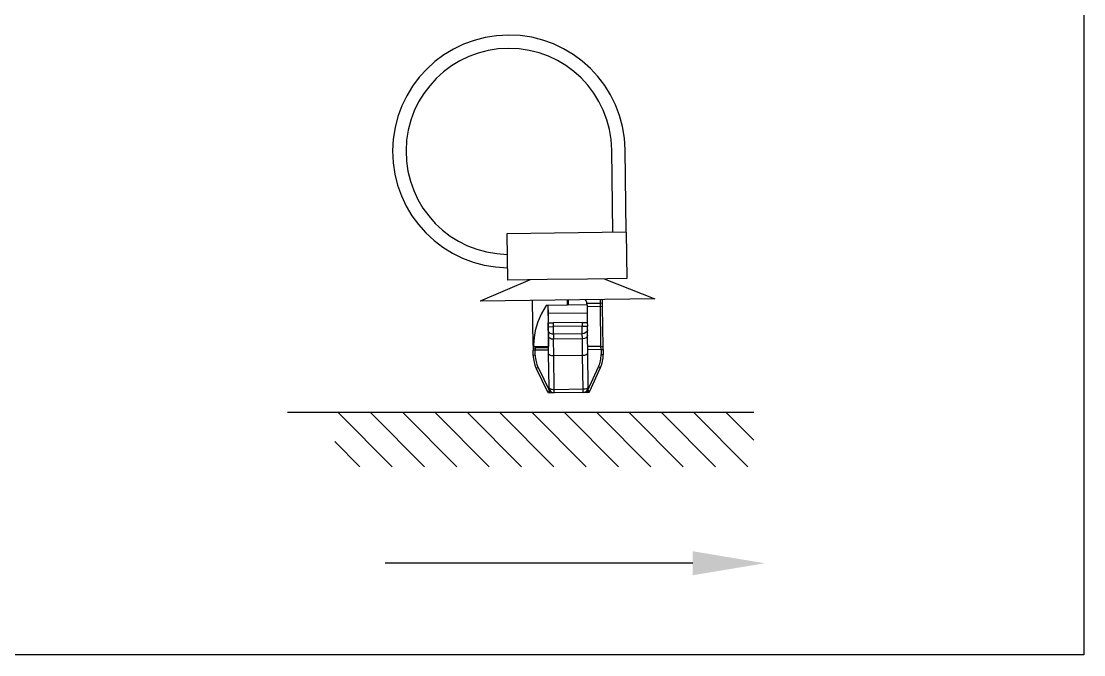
# Model space of a CAD drawing. Header units: inches. Extents: x 47316 to 59086, y 3141 to 11743.
# Drawn here: x 51561.2 to 51612.8, y 5776.5 to 5807.3 of the extents above; entities that cross this region are included whole.
import ezdxf

# ---------------------------------------------------------------- set-up
doc = ezdxf.new("R2010")
doc.units = ezdxf.units.IN
doc.header["$MEASUREMENT"] = 0

msp = doc.modelspace()

# ---------------------------------------------------------------- linework, layer by layer
at = {"color": 1}
for p, q in [((51612.846, 5841.113), (51612.846, 5776.496)), ((51612.846, 5776.496), (51441.128, 5776.496))]:
    msp.add_line(p, q, dxfattribs=at)
at = {"color": 0, "linetype": 'ByBlock', "lineweight": -3, "ltscale": 0.2}
for p, q in [((51589.967, 5797.001), (51589.915, 5801.001)), ((51590.617, 5797.01), (51590.565, 5801.01))]:
    msp.add_line(p, q, dxfattribs=at)
at = {"color": 0, "linetype": 'ByBlock', "lineweight": -3, "ltscale": 0.289999}
msp.add_line((51590.617, 5797.01), (51584.818, 5796.934), dxfattribs=at)
at = {"color": 0, "linetype": 'ByBlock', "lineweight": -3, "ltscale": 0.1125}
for p, q in [((51584.818, 5796.934), (51584.847, 5794.684)), ((51590.617, 5797.01), (51590.647, 5794.76))]:
    msp.add_line(p, q, dxfattribs=at)
at = {"color": 0, "linetype": 'ByBlock', "lineweight": -3, "ltscale": 0.132311}
for p, q in [((51585.947, 5794.699), (51583.51, 5793.667)), ((51589.547, 5794.746), (51592.009, 5793.778))]:
    msp.add_line(p, q, dxfattribs=at)
at = {"color": 0, "linetype": 'ByBlock', "lineweight": -3, "ltscale": 0.096026}
for p, q in [((51586.767, 5794.71), (51584.847, 5794.684)), ((51590.647, 5794.76), (51588.726, 5794.735))]:
    msp.add_line(p, q, dxfattribs=at)
at = {"color": 0, "linetype": 'ByBlock', "lineweight": -3, "ltscale": 0.097948}
msp.add_line((51588.726, 5794.735), (51586.767, 5794.71), dxfattribs=at)
at = {"color": 0, "linetype": 'ByBlock', "lineweight": -3, "ltscale": 0.425}
msp.add_line((51592.009, 5793.778), (51583.51, 5793.667), dxfattribs=at)
at = {"color": 0, "linetype": 'ByBlock', "lineweight": -3, "ltscale": 0.107719}
msp.add_line((51586.088, 5791.546), (51586.06, 5793.7), dxfattribs=at)
at = {"color": 0, "linetype": 'ByBlock', "lineweight": -3, "ltscale": 0.0125}
for p, q in [((51587.763, 5793.472), (51587.76, 5793.722)), ((51587.813, 5793.473), (51587.81, 5793.723)), ((51586.824, 5792.61), (51587.074, 5792.613)), ((51588.474, 5792.632), (51588.724, 5792.635)), ((51586.827, 5792.423), (51587.077, 5792.426)), ((51588.477, 5792.444), (51588.727, 5792.448))]:
    msp.add_line(p, q, dxfattribs=at)
at = {"color": 0, "linetype": 'ByBlock', "lineweight": -3, "ltscale": 0.008443}
for p, q in [((51589.362, 5793.574), (51589.36, 5793.743)), ((51589.462, 5793.576), (51589.46, 5793.745))]:
    msp.add_line(p, q, dxfattribs=at)
at = {"color": 0, "linetype": 'ByBlock', "lineweight": -3}
for p, q in [((51586.493, 5793.071), (51586.317, 5792.66)), ((51586.726, 5793.459), (51586.493, 5793.071)), ((51586.317, 5792.66), (51586.195, 5792.234)), ((51586.195, 5792.234), (51586.136, 5791.894)), ((51586.136, 5791.894), (51586.104, 5791.551))]:
    msp.add_line(p, q, dxfattribs=at)
at = {"color": 0, "linetype": 'ByBlock', "lineweight": -3, "ltscale": 0.004339}
msp.add_line((51586.813, 5793.46), (51586.726, 5793.459), dxfattribs=at)
at = {"color": 0, "linetype": 'ByBlock', "lineweight": -3, "ltscale": 0.095}
for p, q in [((51588.713, 5793.485), (51586.813, 5793.46)), ((51588.718, 5793.085), (51586.818, 5793.06))]:
    msp.add_line(p, q, dxfattribs=at)
at = {"color": 0, "linetype": 'ByBlock', "lineweight": -3, "ltscale": 0.1}
msp.add_line((51586.813, 5793.46), (51586.839, 5791.46), dxfattribs=at)
at = {"color": 0, "linetype": 'ByBlock', "lineweight": -3, "ltscale": 0.02}
for p, q in [((51586.813, 5793.46), (51586.818, 5793.06)), ((51588.713, 5793.485), (51588.718, 5793.085))]:
    msp.add_line(p, q, dxfattribs=at)
at = {"color": 0, "linetype": 'ByBlock', "lineweight": -3, "ltscale": 0.0025}
msp.add_line((51587.762, 5793.554), (51587.812, 5793.554), dxfattribs=at)
at = {"color": 0, "linetype": 'ByBlock', "lineweight": -3, "ltscale": 0.032832}
msp.add_line((51588.705, 5793.566), (51589.362, 5793.574), dxfattribs=at)
at = {"color": 0, "linetype": 'ByBlock', "lineweight": -3, "ltscale": 0.0325}
for p, q in [((51588.714, 5793.408), (51589.364, 5793.416)), ((51586.84, 5791.399), (51586.19, 5791.391)), ((51586.842, 5791.287), (51586.192, 5791.279)), ((51589.389, 5791.47), (51588.739, 5791.462)), ((51589.391, 5791.312), (51588.741, 5791.304))]:
    msp.add_line(p, q, dxfattribs=at)
at = {"color": 0, "linetype": 'ByBlock', "lineweight": -3, "ltscale": 0.022501}
for p, q in [((51588.718, 5793.085), (51588.724, 5792.635)), ((51586.818, 5793.06), (51586.824, 5792.61))]:
    msp.add_line(p, q, dxfattribs=at)
at = {"color": 0, "linetype": 'ByBlock', "lineweight": -3, "ltscale": 0.005}
for p, q in [((51589.362, 5793.574), (51589.462, 5793.576)), ((51586.192, 5791.279), (51586.092, 5791.277)), ((51586.195, 5791.035), (51586.095, 5791.033)), ((51589.391, 5791.312), (51589.491, 5791.314)), ((51589.395, 5791.076), (51589.494, 5791.078)), ((51589.271, 5790.483), (51589.362, 5790.441)), ((51586.334, 5790.444), (51586.244, 5790.401)), ((51586.881, 5789.311), (51586.791, 5789.267)), ((51586.881, 5789.311), (51586.882, 5789.211)), ((51588.753, 5789.335), (51588.845, 5789.294)), ((51588.753, 5789.335), (51588.755, 5789.235))]:
    msp.add_line(p, q, dxfattribs=at)
at = {"color": 0, "linetype": 'ByBlock', "lineweight": -3, "ltscale": 0.007906}
msp.add_line((51589.364, 5793.416), (51589.362, 5793.574), dxfattribs=at)
at = {"color": 0, "linetype": 'ByBlock', "lineweight": -3, "ltscale": 0.097302}
for p, q in [((51589.389, 5791.47), (51589.364, 5793.416)), ((51589.49, 5791.44), (51589.464, 5793.386))]:
    msp.add_line(p, q, dxfattribs=at)
at = {"color": 0, "linetype": 'ByBlock', "lineweight": -3, "ltscale": 0.009488}
msp.add_line((51589.464, 5793.386), (51589.462, 5793.576), dxfattribs=at)
at = {"color": 0, "linetype": 'ByBlock', "lineweight": -3, "ltscale": 0.009364}
for p, q in [((51586.827, 5792.423), (51586.824, 5792.61)), ((51587.077, 5792.426), (51587.074, 5792.613)), ((51588.474, 5792.632), (51588.477, 5792.444)), ((51588.724, 5792.635), (51588.727, 5792.448))]:
    msp.add_line(p, q, dxfattribs=at)
at = {"color": 0, "linetype": 'ByBlock', "lineweight": -3, "ltscale": 0.07}
for p, q in [((51588.474, 5792.632), (51587.074, 5792.613)), ((51588.477, 5792.444), (51587.077, 5792.426)), ((51588.481, 5792.084), (51587.081, 5792.066)), ((51588.485, 5791.831), (51587.085, 5791.813)), ((51588.495, 5791.022), (51587.095, 5791.003)), ((51588.517, 5789.383), (51587.117, 5789.365)), ((51588.518, 5789.232), (51587.119, 5789.214))]:
    msp.add_line(p, q, dxfattribs=at)
at = {"color": 0, "linetype": 'ByBlock', "lineweight": -3, "ltscale": 0.009006}
for p, q in [((51586.829, 5792.243), (51586.827, 5792.423)), ((51588.729, 5792.268), (51588.727, 5792.448))]:
    msp.add_line(p, q, dxfattribs=at)
at = {"color": 0, "linetype": 'ByBlock', "lineweight": -3, "ltscale": 0.012637}
for p, q in [((51586.829, 5792.243), (51586.832, 5791.99)), ((51587.081, 5792.066), (51587.085, 5791.813)), ((51588.485, 5791.831), (51588.481, 5792.084)), ((51588.732, 5792.015), (51588.729, 5792.268))]:
    msp.add_line(p, q, dxfattribs=at)
at = {"color": 0, "linetype": 'ByBlock', "lineweight": -3, "ltscale": 0.018011}
for p, q in [((51587.081, 5792.066), (51587.077, 5792.426)), ((51588.481, 5792.084), (51588.477, 5792.444))]:
    msp.add_line(p, q, dxfattribs=at)
at = {"color": 0, "linetype": 'ByBlock', "lineweight": -3, "ltscale": 0.00896}
msp.add_line((51586.088, 5791.546), (51586.09, 5791.367), dxfattribs=at)
at = {"color": 0, "linetype": 'ByBlock', "lineweight": -3, "ltscale": 0.000715637}
msp.add_line((51586.104, 5791.551), (51586.089, 5791.55), dxfattribs=at)
at = {"color": 0, "linetype": 'ByBlock', "lineweight": -3, "ltscale": 0.04455}
for p, q in [((51586.844, 5791.099), (51586.832, 5791.99)), ((51588.744, 5791.124), (51588.732, 5792.015))]:
    msp.add_line(p, q, dxfattribs=at)
at = {"color": 0, "linetype": 'ByBlock', "lineweight": -3, "ltscale": 0.0405}
for p, q in [((51587.095, 5791.003), (51587.085, 5791.813)), ((51588.495, 5791.022), (51588.485, 5791.831))]:
    msp.add_line(p, q, dxfattribs=at)
at = {"color": 0, "linetype": 'ByBlock', "lineweight": -3, "ltscale": 0.004477}
msp.add_line((51586.09, 5791.367), (51586.092, 5791.277), dxfattribs=at)
at = {"color": 0, "linetype": 'ByBlock', "lineweight": -3, "ltscale": 0.012206}
for p, q in [((51586.095, 5791.033), (51586.092, 5791.277)), ((51586.195, 5791.035), (51586.192, 5791.279))]:
    msp.add_line(p, q, dxfattribs=at)
at = {"color": 0, "linetype": 'ByBlock', "lineweight": -3, "ltscale": 9.0198e-05}
msp.add_line((51586.19, 5791.452), (51586.189, 5791.45), dxfattribs=at)
at = {"color": 0, "linetype": 'ByBlock', "lineweight": -3, "ltscale": 0.002986}
msp.add_line((51586.189, 5791.45), (51586.19, 5791.391), dxfattribs=at)
at = {"color": 0, "linetype": 'ByBlock', "lineweight": -3, "ltscale": 0.000495148}
msp.add_line((51586.2, 5791.452), (51586.19, 5791.452), dxfattribs=at)
at = {"color": 0, "linetype": 'ByBlock', "lineweight": -3, "ltscale": 0.005597}
msp.add_line((51586.19, 5791.391), (51586.192, 5791.279), dxfattribs=at)
at = {"color": 0, "linetype": 'ByBlock', "lineweight": -3, "ltscale": 0.031953}
msp.add_line((51586.839, 5791.46), (51586.2, 5791.452), dxfattribs=at)
at = {"color": 0, "linetype": 'ByBlock', "lineweight": -3, "ltscale": 0.003059}
msp.add_line((51586.84, 5791.399), (51586.839, 5791.46), dxfattribs=at)
at = {"color": 0, "linetype": 'ByBlock', "lineweight": -3, "ltscale": 0.000233459}
msp.add_line((51586.84, 5791.394), (51586.84, 5791.399), dxfattribs=at)
at = {"color": 0, "linetype": 'ByBlock', "lineweight": -3, "ltscale": 0.005363}
msp.add_line((51586.842, 5791.287), (51586.84, 5791.394), dxfattribs=at)
at = {"color": 0, "linetype": 'ByBlock', "lineweight": -3, "ltscale": 0.081943}
for p, q in [((51586.865, 5789.46), (51586.844, 5791.099)), ((51587.117, 5789.365), (51587.095, 5791.003)), ((51588.517, 5789.383), (51588.495, 5791.022)), ((51588.765, 5789.485), (51588.744, 5791.124))]:
    msp.add_line(p, q, dxfattribs=at)
at = {"color": 0, "linetype": 'ByBlock', "lineweight": -3, "ltscale": 0.007907}
msp.add_line((51589.391, 5791.312), (51589.389, 5791.47), dxfattribs=at)
at = {"color": 0, "linetype": 'ByBlock', "lineweight": -3, "ltscale": 0.011804}
for p, q in [((51589.391, 5791.312), (51589.395, 5791.076)), ((51589.491, 5791.314), (51589.494, 5791.078))]:
    msp.add_line(p, q, dxfattribs=at)
at = {"color": 0, "linetype": 'ByBlock', "lineweight": -3, "ltscale": 0.006325}
msp.add_line((51589.491, 5791.314), (51589.49, 5791.44), dxfattribs=at)
at = {"color": 0, "linetype": 'ByBlock', "lineweight": -3, "ltscale": 0.062941}
for p, q in [((51588.753, 5789.335), (51589.271, 5790.483)), ((51586.334, 5790.444), (51586.881, 5789.311))]:
    msp.add_line(p, q, dxfattribs=at)
at = {"color": 0, "linetype": 'ByBlock', "lineweight": -3, "ltscale": 0.062942}
for p, q in [((51586.244, 5790.401), (51586.791, 5789.267)), ((51588.845, 5789.294), (51589.362, 5790.441))]:
    msp.add_line(p, q, dxfattribs=at)
at = {"color": 0, "linetype": 'ByBlock', "lineweight": -3, "ltscale": 0.001816}
for p, q in [((51586.917, 5789.311), (51586.881, 5789.311)), ((51588.753, 5789.335), (51588.717, 5789.335))]:
    msp.add_line(p, q, dxfattribs=at)
at = {"color": 0, "linetype": 'ByBlock', "lineweight": -3, "ltscale": 0.011816}
for p, q in [((51587.119, 5789.214), (51586.882, 5789.211)), ((51588.755, 5789.235), (51588.518, 5789.232))]:
    msp.add_line(p, q, dxfattribs=at)
at = {"color": 0, "linetype": 'ByBlock', "lineweight": -3, "ltscale": 0.007544}
for p, q in [((51587.119, 5789.214), (51587.117, 5789.365)), ((51588.518, 5789.232), (51588.517, 5789.383))]:
    msp.add_line(p, q, dxfattribs=at)
at = {"color": 0, "lineweight": -3}
for p, q in [((51596.813, 5788.252), (51574.157, 5788.252, 0)), ((51579.244, 5785.624), (51576.615, 5788.252)), ((51580.815, 5785.624), (51578.187, 5788.252)), ((51582.387, 5785.624), (51579.759, 5788.252)), ((51583.958, 5785.624), (51581.33, 5788.252)), ((51585.53, 5785.624), (51582.902, 5788.252)), ((51587.101, 5785.624), (51584.473, 5788.252)), ((51588.673, 5785.624), (51586.045, 5788.252)), ((51590.244, 5785.624), (51587.616, 5788.252)), ((51591.816, 5785.624), (51589.188, 5788.252)), ((51593.388, 5785.624), (51590.759, 5788.252)), ((51594.959, 5785.624), (51592.331, 5788.252)), ((51596.531, 5785.624), (51593.902, 5788.252)), ((51596.813, 5786.913), (51595.474, 5788.252)), ((51577.672, 5785.624), (51576.45, 5786.846))]:
    msp.add_line(p, q, dxfattribs=at)
msp.add_line((51593.848, 5780.939), (51578.901, 5780.939))
at = {"color": 0, "linetype": 'ByBlock', "lineweight": -3}
for centre, radius, start, end in [((51584.915, 5800.936), 5.65, 0.7475, 269.2262), ((51584.915, 5800.936), 5, 0.7475, 269.0283), ((51588.213, 5793.478), 0.5, 0.7475, 30.7475), ((51586.092, 5791.548), 0.00433, 136.3568, 199.5851), ((51586.189, 5791.552), 0.0999, 180.6902, 270.6901), ((51586.196, 5791.545), 0.0931, 176.6711, 272.3481), ((51587.595, 5791.053), 1.5, 180.7475, 205.7644), ((51587.595, 5791.053), 1.4, 180.7475, 205.7644), ((51587.995, 5791.058), 1.4, 335.7306, 0.7475), ((51587.995, 5791.058), 1.5, 335.7306, 0.7475), ((51587.115, 5789.464), 0.25, 180.7475, 270.7475), ((51588.515, 5789.482), 0.25, 270.7475, 0.7475), ((51586.881, 5789.311), 0.1, 205.7644, 270.7475), ((51588.753, 5789.335), 0.1, 270.7475, 335.7306)]:
    msp.add_arc(centre, radius, start, end, dxfattribs=at)
at = {"color": 0, "linetype": 'ByBlock', "lineweight": -3, "extrusion": (0, 0, -1)}
for centre, major_axis, ratio, start_param, end_param in [((51589.364, 5793.385), (0.1, 0.0013), 0.316228, 4.712389, 6.283185), ((51587.079, 5792.246), (0.25, 0.003), 0.720438, 1.570796, 3.141593), ((51588.479, 5792.264), (0.25, 0.003), 0.720438, 0, 1.570796), ((51586.188, 5791.547), (0.1, 0.0013), 0.97071, 1.570796, 3.141593), ((51587.082, 5791.993), (0.25, 0.003), 0.720438, 1.570796, 3.141593), ((51588.482, 5792.012), (0.25, 0.003), 0.720438, 0, 1.570796), ((51586.19, 5791.368), (0.1, 0.0013), 0.22389, 3.141593, 4.712389), ((51587.094, 5791.102), (0.25, 0.003), 0.396439, 1.570796, 3.141593), ((51588.494, 5791.121), (0.25, 0.003), 0.396439, 0, 1.570796), ((51589.39, 5791.439), (0.1, 0.0013), 0.316228, 4.712389, 6.283185), ((51587.115, 5789.464), (0.25, 0.003), 0.396439, 1.570796, 3.141593), ((51588.515, 5789.482), (0.25, 0.003), 0.396439, -6.283185, -4.712389)]:
    msp.add_ellipse(centre, major_axis=major_axis, ratio=ratio, start_param=start_param, end_param=end_param, dxfattribs=at)
msp.add_solid([(51593.848, 5781.522), (51597.348, 5780.939), (51593.848, 5780.355)])

doc.saveas('drawing.dxf')
